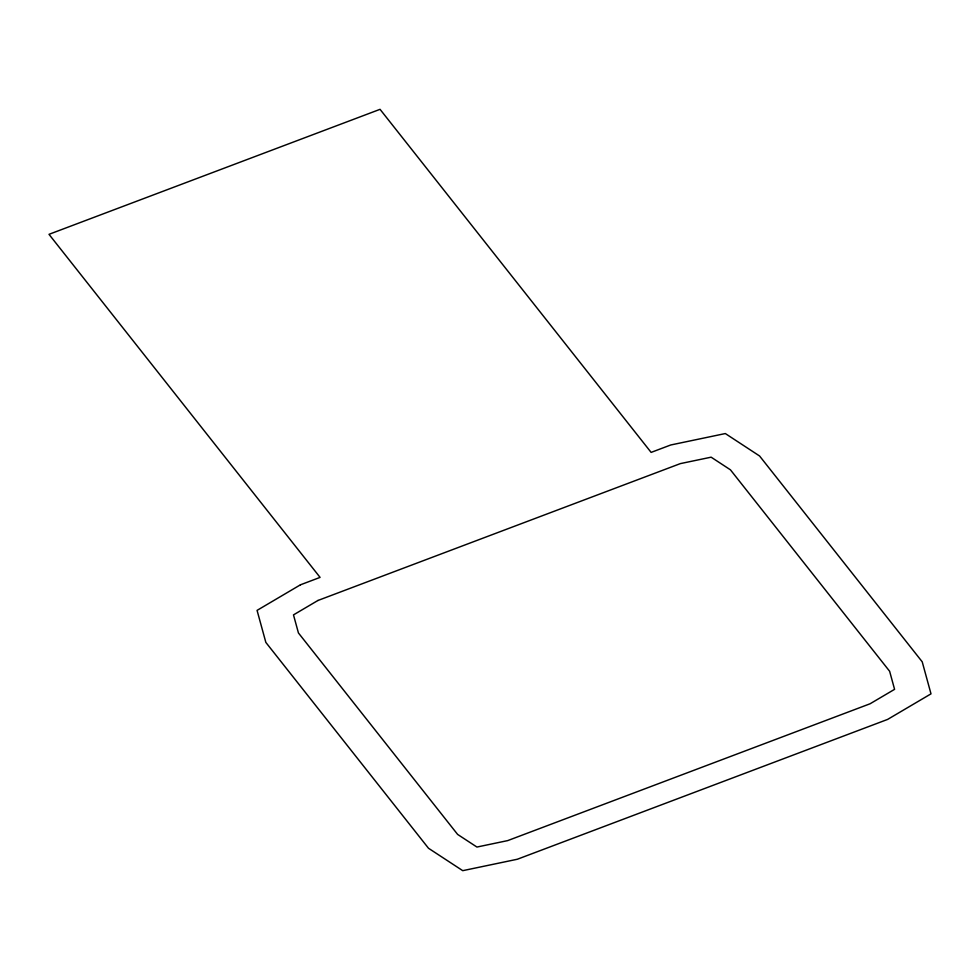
<?xml version="1.0" encoding="UTF-8"?>
<svg xmlns="http://www.w3.org/2000/svg" width="980" height="980" viewBox="0 0 980 980"><rect width="100%" height="100%" fill="white"/><g stroke="black" fill="none" stroke-linecap="round" stroke-linejoin="round"><path stroke-width="1.47" d="M300.456 584.803L257.066 610.381L265.85 642.414L428.493 848.251L462.744 870.669L517.317 859.252L887.611 719.418L931 693.852L922.217 661.819L759.573 455.982L725.323 433.552L670.749 444.981L651.124 452.393L380.044 109.331L49 234.33L320.08 577.392L300.456 584.803M317.949 600.471L293.486 614.889L298.435 632.958L457.611 834.409L476.929 847.051L507.701 840.607L870.105 703.763L894.581 689.332L889.632 671.276L730.443 469.824L711.137 457.182L680.353 463.613L317.949 600.471"/></g></svg>
